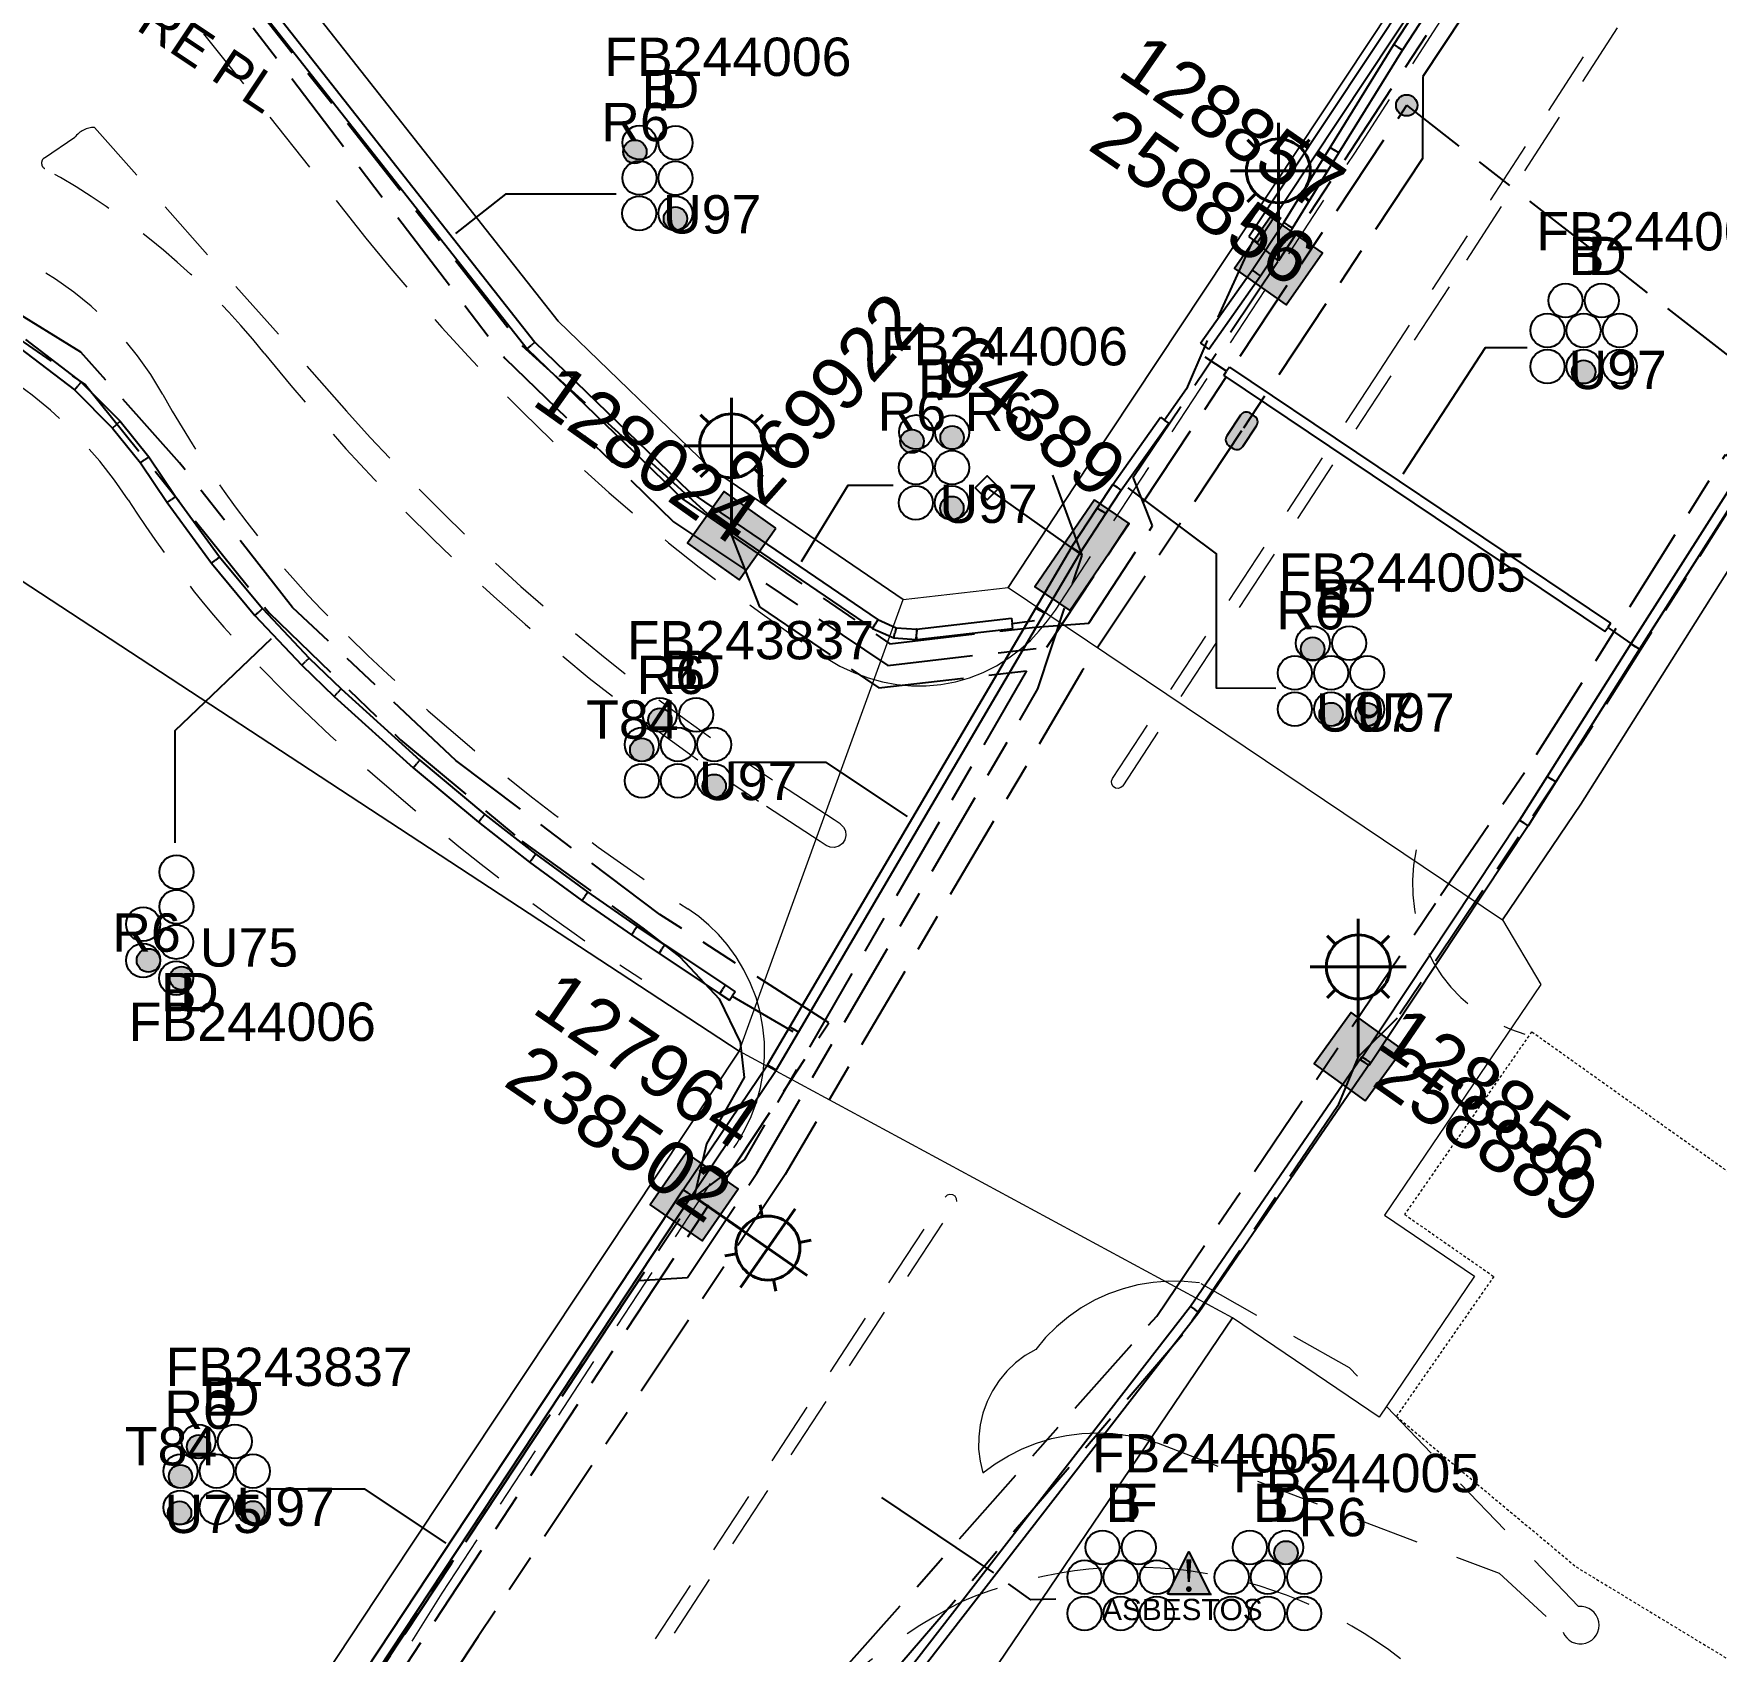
# Model space of a CAD drawing. Header units: metres. Extents: x 314728 to 315901, y 6265229 to 6266735.
# Drawn here: x 315186.7 to 315265.7, y 6266036.2 to 6266112.2 of the extents above; entities that cross this region are included whole.
import ezdxf
from ezdxf.enums import TextEntityAlignment as Align

# ---------------------------------------------------------------- set-up
doc = ezdxf.new("R2010")
doc.units = ezdxf.units.M
for name, pattern in [('Cable Exist UG', [8.2, 4, -1.2, 1.8, -1.2]), ('Dash', [5, 3, -2]), ('HIDDEN', [0.375, 0.25, -0.125]), ('HIDDEN2', [0.1875, 0.125, -0.0625])]:
    doc.linetypes.add(name, pattern=pattern)
doc.layers.get('0').update_dxf_attribs({"color": 6})
for name, color, linetype, lineweight in [('Cadastre Developer_SP_EXT', 250, 'Continuous', 5), ('Cadastre Land Parcels_SP_EXT', 250, 'Continuous', 5), ('Cadastre Other Property_SP_EXT', 250, 'HIDDEN', 5), ('Cadastre Roads_SP_EXT', 250, 'Continuous', 5)]:
    doc.layers.add(name, color=color, linetype=linetype, lineweight=lineweight)
for name, color, linetype in [('Duct_SP_EXT', 7, 'Continuous'), ('Equip_HV_EXT', 7, 'Continuous'), ('Equip_SP_SL_EXT', 7, 'Continuous'), ('Mains_HV_EXT', 7, 'Continuous'), ('Mains_LV_EXT', 7, 'Continuous'), ('Mains_SL_EXT', 7, 'Continuous'), ('Services_SP_EXT', 7, 'Continuous'), ('SupportsUG_SP_LV_EXT', 7, 'Continuous'), ('SupportsUG_SP_LV_SL_EXT', 7, 'Continuous'), ('Trench_SP_EXT', 7, 'Continuous')]:
    doc.layers.add(name, color=color, linetype=linetype)
doc.styles.add('COLUMN_LABEL', font='arial.ttf')
doc.styles.add('iecARIAL', font='arial.ttf', dxfattribs={"height": 2})
doc.styles.add('iecNAME', font='times.ttf')
doc.styles.add('POLE_LABEL', font='arial.ttf')
doc.styles.get("Standard").update_dxf_attribs({"font": 'arial.ttf'})

# ---------------------------------------------------------------- blocks, each defined once
blk = doc.blocks.new('COLUMN_EXT')
blk.add_hatch(color=256).paths.add_polyline_path([(-1.485, 1.485), (-1.485, -1.485), (1.485, -1.485), (1.485, 1.485)])
blk.add_lwpolyline([(-1.485, -1.485), (1.485, -1.485), (1.485, 1.485), (-1.485, 1.485)], close=True)
for tag, height, style, flags, p in [('ASSET_NUM', 2.5, 'COLUMN_LABEL', 8, (2, 2)), ('STRUCTURE_PLANT_NUMBER', 0.2, 'POLE_LABEL', 9, (1.813, 0.031)), ('STREET_CODE', 0.2, 'COLUMN_LABEL', 9, (1.813, -0.2))]:
    blk.add_attdef(tag, text='', height=height, dxfattribs=dict(style=style, flags=flags)).set_placement(p, align=Align.MIDDLE_LEFT)
at = {"flags": 9}
for tag, p in [('OWNED_BY', (1.813, -0.6)), ('STATE', (1.813, -0.8)), ('COLUMN_TYPE', (1.813, -0.4)), ('STREETNAME', (1.813, -1.6)), ('USAGE', (1.813, -1)), ('LEGEND', (1.813, -1.2)), ('LOCATION', (1.813, -1.4)), ('SUBURB', (1.813, -1.8)), ('NOTES', (1.813, -2))]:
    blk.add_attdef(tag, text='', height=0.2, dxfattribs=at).set_placement(p, align=Align.MIDDLE_LEFT)
at = {"flags": 1}
blk.add_attdef('Z', (1.813, -2.351), '', height=0.2, dxfattribs=at)
blk = doc.blocks.new('PILLAR_EXT')
blk.add_hatch(color=256).paths.add_polyline_path([(-2.475, 0.99), (-2.475, -0.99), (2.475, -0.99), (2.475, 0.99)])
blk.add_lwpolyline([(-2.475, -0.99), (2.475, -0.99), (2.475, 0.99), (-2.475, 0.99)], close=True)
at = {"style": 'iecARIAL', "flags": 8}
blk.add_attdef('ASSET_NUM', (1.5, 3.5), '', height=2.5, dxfattribs=at)
for tag, p, flags in [('OWNED_BY', (0, -0.2), 9), ('STATE', (0, -0.4), 9), ('SUPPORT_TYPE', (0, -0.6), 9), ('USAGE', (0, -0.8), 9), ('LEGEND', (0, -1), 9), ('LOCATION', (0, -1.2), 9), ('NOTES', (0, -1.4), 9), ('PARENT', (0, -1.6), 9), ('STREETNAME', (0, -1.8), 9), ('SUBURB', (0, -2), 1)]:
    blk.add_attdef(tag, p, '', height=0.2, dxfattribs=dict(flags=flags))
blk = doc.blocks.new('DUCT_EXT')
blk.add_circle((0, 0.8), 0.8)
at = {"flags": 1}
blk.add_attdef('Z', (0, 0), '', height=0.2, dxfattribs=at)
at = {"flags": 9}
for tag, p in [('DUCT_CODE', (0, 0)), ('XSECT_TYPE', (0, -0.2)), ('STATE', (0, -0.6)), ('FB_REFERENCE', (0, -0.4)), ('NOTES', (0, -0.8))]:
    blk.add_attdef(tag, text='', height=0.2, dxfattribs=at).set_placement(p, align=Align.MIDDLE_LEFT)
blk = doc.blocks.new('SL_LANTERN_EXT')
at = {"lineweight": 40}
for p, q in [((0, 1.968), (0, 6.468)), ((-1.459, 5.676), (-1.061, 5.278)), ((1.458, 5.676), (1.06, 5.278)), ((-2.25, 4.218), (2.25, 4.218)), ((-1.459, 2.759), (-1.061, 3.157)), ((0, 0), (0, 2.721)), ((1.458, 2.759), (1.06, 3.157))]:
    blk.add_line(p, q, dxfattribs=at)
blk.add_circle((0, 4.218), 1.5, dxfattribs=at)
at = {"style": 'iecARIAL', "flags": 8}
blk.add_attdef('ASSET_NUM', (1.5, 1.5), '', height=2.5, dxfattribs=at)
for tag, p, height, flags in [('CONSTRUCTED_VOLTAGE', (0.981, -0.653), 0.2, 9), ('CONTROL_TYPE', (0.981, -0.853), 0.2, 9), ('LNUMBER', (2.181, -3.253), 2.5, 8), ('OPERATING_VOLTAGE', (0.981, -1.653), 0.2, 9), ('LANTERN_PURPOSE', (0.981, -1.053), 0.2, 9), ('LANTERN_TYPE', (0.981, -1.253), 0.2, 9), ('NO_PHASES', (0.981, -1.453), 0.2, 9), ('ORIENTATION', (0.981, -1.853), 0.2, 9), ('OWNED_BY', (0.981, -2.053), 0.2, 9), ('STATE', (0.981, -2.253), 0.2, 9), ('USAGE', (0.981, -2.453), 0.2, 9), ('CEXIST', (0.981, -2.653), 0.2, 9), ('CNEW', (0.981, -2.853), 0.2, 9), ('CNUMBER', (0.981, -3.053), 0.2, 9), ('CREMOVE', (0.981, -3.253), 0.2, 9), ('CREPLACE', (0.981, -3.453), 0.2, 9), ('LKINGHEIGHT', (0.981, -3.653), 0.2, 9), ('LBRACKET', (0.981, -3.853), 0.2, 9), ('LBRACKETVOCAB', (0.981, -4.053), 0.2, 9), ('LCATEGORY', (0.981, -4.253), 0.2, 9), ('LCHARGE1', (0.981, -4.453), 0.2, 9), ('LCHARGE1PERCENT', (0.981, -4.653), 0.2, 9), ('LCHARGE2', (0.981, -4.853), 0.2, 9), ('LCHARGE2PERCENT', (0.981, -5.053), 0.2, 9), ('LCHARGE3', (0.981, -5.253), 0.2, 9), ('LCHARGE3PERCENT', (0.981, -5.453), 0.2, 9), ('LEXIST', (0.981, -5.653), 0.2, 9), ('LLAMP', (0.981, -5.853), 0.2, 9), ('LLAMPVOCAB', (0.981, -6.053), 0.2, 9), ('LMAST', (0.981, -6.253), 0.2, 9), ('LMASTVOCAB', (0.981, -6.453), 0.2, 9), ('LNEW', (0.981, -6.653), 0.2, 9), ('LANTNUMBER', (0.981, -6.853), 0.2, 9), ('LOUTREACH', (0.981, -7.253), 0.2, 9), ('LOUTREACHVOCAB', (0.981, -7.453), 0.2, 9), ('LRATECODE', (0.981, -7.653), 0.2, 9), ('LREMOVE', (0.981, -7.853), 0.2, 9), ('LREPLACE', (0.981, -8.053), 0.2, 9), ('LTYPE', (0.981, -8.253), 0.2, 9), ('LTYPEVOCAB', (0.981, -8.453), 0.2, 9), ('LEGEND', (0.981, -8.653), 0.2, 9), ('LOCATION', (0.981, -8.853), 0.2, 9), ('STREETNAME', (0.981, -9.253), 0.2, 9), ('SUBURB', (0.981, -9.453), 0.2, 1), ('NOTES', (0.981, -9.053), 0.2, 9)]:
    blk.add_attdef(tag, p, '', height=height, dxfattribs=dict(flags=flags))
blk = doc.blocks.new('CCP_EXT')
at = {"flags": 9}
for tag, p in [('USAGE', (0, -1.2)), ('LEGEND', (0, -1.4)), ('LIFE_SUPPORT', (0, -1.6)), ('STATE', (0, -1.8)), ('NOTES', (0, -2))]:
    blk.add_attdef(tag, text='', height=0.2, dxfattribs=at).set_placement(p, align=Align.MIDDLE_LEFT)
blk.add_wipeout([(0, 0.566), (0.566, 0), (0, -0.566), (-0.566, 0)])
blk.add_lwpolyline([(-0.566, 0), (0, 0.566), (0.566, 0), (0, -0.566), (-0.566, 0)])
at = {"flags": 1}
blk.add_attdef('Z', (0, 0), '', height=0.2, dxfattribs=at)
at = {"flags": 9}
for tag, p in [('CCP_TYPE', (0, 0)), ('OPERATING_VOLTAGE', (0, -0.6)), ('ORIENTATION', (0, -0.8)), ('CONSTRUCTED_VOLTAGE', (0, -0.2)), ('NO_PHASES', (0, -0.4)), ('OWNED_BY', (0, -1))]:
    blk.add_attdef(tag, text='', height=0.2, dxfattribs=at).set_placement(p, align=Align.MIDDLE_LEFT)
blk = doc.blocks.new('HV_STJ_EXT')
h = blk.add_hatch(color=256)
edge = h.paths.add_edge_path()
edge.add_ellipse((-0.586, 0.131), major_axis=(0.226, 0.226), ratio=1, start_angle=44.99996, end_angle=135)
edge.add_line((-0.906, 0.131), (-0.906, -0.131))
edge.add_ellipse((-0.586, -0.131), major_axis=(0.226, 0.226), ratio=1, start_angle=134.99996, end_angle=225)
edge.add_line((-0.586, -0.451), (0.586, -0.451))
edge.add_ellipse((0.586, -0.131), major_axis=(-0.226, 0.226), ratio=1, start_angle=134.99996, end_angle=225)
edge.add_line((0.906, -0.131), (0.906, 0.131))
edge.add_ellipse((0.586, 0.131), major_axis=(-0.226, 0.226), ratio=1, start_angle=224.99996, end_angle=315)
edge.add_line((0.586, 0.451), (-0.586, 0.451))
blk.add_lwpolyline([(-0.906, 0.131), (-0.906, -0.131, 0.414214), (-0.586, -0.451), (0.586, -0.451, 0.414214), (0.906, -0.131), (0.906, 0.131, 0.414214), (0.586, 0.451), (-0.586, 0.451, 0.414214)], format="xyb", close=True)
for tag, flags, p in [('ORIENTATION', 9, (1.5, 0)), ('Z', 1, (1.5, -0.8)), ('USAGE', 9, (1.5, -0.2)), ('LEGEND', 9, (1.5, -0.4)), ('NOTES', 9, (1.5, -0.6))]:
    blk.add_attdef(tag, text='', height=0.2, dxfattribs=dict(flags=flags)).set_placement(p, align=Align.MIDDLE_LEFT)
blk = doc.blocks.new('WARNING_FEATURE_EXT')
h = blk.add_hatch(color=2)
h.dxf.hatch_style = 1
h.paths.add_polyline_path([(0.001, 1.995), (-0.994, -0.001), (0.997, -0.001)])
at = {"color": 18, "true_color": 0x000000}
blk.add_lwpolyline([(-0.994, -0.001), (0.001, 1.995), (0.997, -0.001)], close=True, dxfattribs=at)
at = {"color": 18, "true_color": 0x000000, "insert": (0.001, 0.872), "char_height": 1.5, "attachment_point": 5, "line_spacing_factor": 1.5, "style": 'iecNAME'}
blk.add_mtext_dynamic_manual_height_columns('!', width=1.5, gutter_width=4, heights=[0], dxfattribs=at)
at = {"color": 2, "flags": 1}
for tag, p in [('STATE', (1.191, 2.008)), ('HAZMAT_ID', (1.191, 0.723))]:
    blk.add_attdef(tag, p, '', height=0.8, dxfattribs=at)
at = {"color": 2}
blk.add_attdef('WARNING_TYPE', text='', height=1, dxfattribs=at).set_placement((-4.067, -1.217), (4.875, -1.217), align=Align.ALIGNED)
at = {"color": 2, "flags": 1}
blk.add_attdef('WARNING_DESC', text='', height=0.8, dxfattribs=at).set_placement((1.191, -0.562), align=Align.MIDDLE_CENTER)
blk = doc.blocks.new('CABLE_LARGE_EXT')
h = blk.add_hatch(color=256)
edge = h.paths.add_edge_path()
edge.add_arc((0, 0.55), 0.55, 0, 360)
blk.add_circle((0, 0.55), 0.55)
at = {"flags": 1}
blk.add_attdef('Z', (0, 0), '', height=0.2, dxfattribs=at)
at = {"flags": 9}
for tag, p in [('COND_CODE', (0, 0)), ('XSECT_SIZE', (0, -0.6)), ('STATE', (0, -0.4)), ('FB_REFERENCE', (0, -0.2)), ('NOTES', (0, -0.8))]:
    blk.add_attdef(tag, text='', height=0.2, dxfattribs=at).set_placement(p, align=Align.MIDDLE_LEFT)
blk = doc.blocks.new('CONNECTOR_NODE_EXT')
h = blk.add_hatch(color=256)
edge = h.paths.add_edge_path()
edge.add_arc((0, 0), 0.5, 0, 360)
blk.add_circle((0, 0), 0.5)
at = {"flags": 1}
blk.add_attdef('Z', (0, 0), '', height=0.2, dxfattribs=at)
at = {"flags": 9}
for tag, p in [('CONNECTOR_TYPE', (0, 0)), ('OPERATING_VOLTAGE', (0, -0.6)), ('ORIENTATION', (0, -0.8)), ('CONSTRUCTED_VOLTAGE', (0, -0.2)), ('NO_PHASES', (0, -0.4)), ('SUBTYPE', (0, -1)), ('USAGE', (0, -1.2)), ('NOTES', (0, -1.4))]:
    blk.add_attdef(tag, text='', height=0.2, dxfattribs=at).set_placement(p, align=Align.MIDDLE_LEFT)

msp = doc.modelspace()

# ---------------------------------------------------------------- linework, layer by layer
at = {"layer": 'Cadastre Developer_SP_EXT', "linetype": 'Dash'}
for points in [[(315234.639, 6266085.099), (315248.69, 6266106.552), (315254.124, 6266114.947), (315256.989, 6266119.368), (315258.324, 6266121.433), (315259.664, 6266123.5), (315261.516, 6266126.417), (315261.72, 6266126.724)], [(315237.807, 6266076.848), (315253.945, 6266101.523), (315259.388, 6266109.914), (315264.825, 6266118.297), (315265.454, 6266119.268), (315267.091, 6266121.707)], [(315237.807, 6266076.848), (315237.709, 6266076.758), (315237.583, 6266076.719), (315237.452, 6266076.739), (315237.341, 6266076.813), (315237.274, 6266076.927), (315237.262, 6266077.059), (315237.309, 6266077.183), (315249.613, 6266095.961), (315255.071, 6266104.354), (315260.51, 6266112.744), (315262.33, 6266115.55), (315264.955, 6266119.597), (315265.962, 6266121.118)], [(315191.529, 6266116.069), (315202.265, 6266102.567)], [(315187.167, 6266106.335), (315188.594, 6266107.301)], [(315189.515, 6266107.761), (315201.357, 6266094.44)], [(315223.892, 6266082.832), (315224.511, 6266082.468), (315225.173, 6266082.162), (315225.838, 6266081.913), (315226.508, 6266081.725), (315227.192, 6266081.599), (315227.88, 6266081.536), (315228.571, 6266081.537), (315229.259, 6266081.601), (315229.935, 6266081.729), (315230.598, 6266081.92), (315231.243, 6266082.172), (315231.862, 6266082.482), (315232.452, 6266082.849), (315233.008, 6266083.269), (315233.46, 6266083.675), (315233.874, 6266084.115), (315234.259, 6266084.589), (315234.639, 6266085.099)], [(315224.526, 6266075.052), (315224.238, 6266075.241), (315221.354, 6266077.128)], [(315223.869, 6266074.048), (315223.581, 6266074.236), (315220.697, 6266076.124)], [(315224.526, 6266075.052), (315224.677, 6266074.909), (315224.771, 6266074.723), (315224.796, 6266074.516), (315224.748, 6266074.313), (315224.634, 6266074.139), (315224.467, 6266074.014), (315224.268, 6266073.954), (315224.06, 6266073.966), (315223.868, 6266074.048)], [(315219.679, 6266060.055), (315220.043, 6266060.669), (315220.35, 6266061.314), (315220.598, 6266061.983), (315220.786, 6266062.672), (315220.91, 6266063.376), (315220.971, 6266064.087), (315220.968, 6266064.801), (315220.901, 6266065.512), (315220.77, 6266066.214), (315220.577, 6266066.902), (315220.323, 6266067.569), (315220.011, 6266068.211), (315219.641, 6266068.822), (315219.219, 6266069.398), (315218.81, 6266069.867), (315218.365, 6266070.303), (315217.888, 6266070.702), (315217.381, 6266071.063)], [(315199.152, 6266028.192), (315205.843, 6266038.932), (315211.322, 6266047.299), (315216.8, 6266055.665), (315219.679, 6266060.055)], [(315173.18, 6265971.612), (315196.679, 6266007.501), (315202.157, 6266015.868), (315207.636, 6266024.235), (315213.114, 6266032.601), (315218.593, 6266040.968), (315224.071, 6266049.335), (315229.457, 6266057.527)], [(315214.014, 6266032.881), (315219.493, 6266041.247), (315224.971, 6266049.614), (315230.006, 6266057.324), (315229.993, 6266057.457), (315229.924, 6266057.571), (315229.812, 6266057.644), (315229.68, 6266057.662), (315229.553, 6266057.62), (315229.457, 6266057.527)], [(315231.222, 6266044.583), (315231.808, 6266045.011), (315232.428, 6266045.388), (315233.077, 6266045.712), (315233.752, 6266045.98), (315234.446, 6266046.19), (315235.156, 6266046.341), (315235.876, 6266046.431), (315236.601, 6266046.461), (315237.326, 6266046.429), (315238.046, 6266046.337), (315238.755, 6266046.184), (315239.449, 6266045.972), (315255.466, 6266039.869), (315258.466, 6266037.104), (315258.539, 6266036.96), (315258.638, 6266036.832), (315258.758, 6266036.724), (315258.897, 6266036.64), (315259.048, 6266036.583), (315259.207, 6266036.554), (315259.369, 6266036.555), (315259.527, 6266036.586), (315259.678, 6266036.646), (315259.815, 6266036.732), (315259.933, 6266036.841), (315260.03, 6266036.971), (315260.101, 6266037.116), (315260.145, 6266037.272), (315260.159, 6266037.433), (315260.143, 6266037.594), (315260.098, 6266037.749), (315260.025, 6266037.894), (315259.927, 6266038.022), (315259.807, 6266038.131), (315259.67, 6266038.215), (315259.519, 6266038.273), (315259.36, 6266038.302), (315259.198, 6266038.302), (315248.432, 6266049.512), (315241.392, 6266053.5), (315240.671, 6266053.575), (315239.946, 6266053.585), (315239.224, 6266053.53), (315238.509, 6266053.412), (315237.807, 6266053.231), (315237.124, 6266052.988), (315236.466, 6266052.686), (315235.836, 6266052.326), (315235.242, 6266051.912), (315234.686, 6266051.447), (315234.174, 6266050.934), (315233.709, 6266050.378), (315233.218, 6266050.089), (315232.764, 6266049.746), (315232.352, 6266049.352), (315231.988, 6266048.914), (315231.677, 6266048.437), (315231.423, 6266047.928), (315231.229, 6266047.393), (315231.097, 6266046.838), (315231.031, 6266046.273), (315231.029, 6266045.703), (315231.093, 6266045.138), (315231.222, 6266044.583)]]:
    msp.add_lwpolyline(points, dxfattribs=at)
for points in [[(315189.515, 6266107.761, 0.225484), (315188.594, 6266107.301)], [(315187.167, 6266106.335, 0.559593), (315187.19, 6266105.824)], [(315197.491, 6266097.161, 0.097045), (315187.19, 6266105.824)], [(315192.728, 6266095.22, 0.282179), (315178.602, 6266103.16)], [(315202.265, 6266102.567, 0.078897), (315223.892, 6266082.832)], [(315191.095, 6266090.276, 0.226097), (315176.438, 6266099.292)], [(315197.491, 6266097.161, 0.078315), (315220.697, 6266076.124)], [(315192.728, 6266095.22, 0.072632), (315201.437, 6266083.853)], [(315201.357, 6266094.44, 0.066821), (315221.354, 6266077.128)], [(315191.095, 6266090.276, 0.056089), (315198.681, 6266081.023)], [(315201.437, 6266083.853, 0.048022), (315217.38, 6266071.063)], [(315198.681, 6266081.023, 0.048022), (315215.215, 6266067.759)], [(315256.673, 6266065.176, -0.396285), (315251.57, 6266073.831)], [(315250.837, 6266035.851, 0.27008), (315230.255, 6266038.549)], [(315230.255, 6266038.549, 0.108873), (315220.971, 6266030.782)]]:
    msp.add_lwpolyline(points, format="xyb", dxfattribs=at)
at = {"layer": 'Cadastre Land Parcels_SP_EXT', "linetype": 'Continuous'}
for points in [[(315249.842, 6266317.073), (315152.205, 6266167.426), (315182.696, 6266160.78), (315194.452, 6266152.62), (315186.594, 6266141.074), (315198.936, 6266132.994), (315195.3, 6266127.676), (315196.786, 6266117.078), (315211.283, 6266098.663), (315218.37, 6266091.807), (315227.489, 6266085.598), (315232.412, 6266086.162), (315236.105, 6266091.798), (315260.306, 6266128.282), (315263.682, 6266133.584), (315267.332, 6266138.701)], [(315291.477, 6266127.037), (315259.298, 6266075.988), (315255.616, 6266070.552), (315257.421, 6266067.517), (315250.088, 6266056.687), (315254.311, 6266053.827), (315249.826, 6266047.203), (315242.954, 6266051.857), (315228.878, 6266031.075)]]:
    msp.add_lwpolyline(points, dxfattribs=at)
msp.add_lwpolyline([(315126.098, 6266125.825), (315079.508, 6266156.386), (315066.096, 6266136.098), (315062.597, 6266130.829), (315050.554, 6266112.807), (315045.682, 6266105.595), (315039.158, 6266095.746), (315028.828, 6266080.15), (315169.409, 6265988.326), (315186.373, 6266013.94), (315203.368, 6266039.658), (315219.788, 6266064.388), (315126.098, 6266125.825)], close=True, dxfattribs=at)
at = {"layer": 'Cadastre Other Property_SP_EXT', "linetype": 'HIDDEN2'}
msp.add_lwpolyline([(315283.954, 6266033.786), (315290.687, 6266038.683), (315294.536, 6266046.891), (315296.53, 6266047.104), (315300.347, 6266070.186), (315302.472, 6266073.365), (315294.975, 6266078.414), (315285.267, 6266063.945), (315281.69, 6266059.642), (315280.357, 6266058.065), (315278.895, 6266056.909), (315277.461, 6266056.14), (315275.754, 6266055.578), (315274.043, 6266055.338), (315272.252, 6266055.409), (315270.118, 6266055.936), (315256.987, 6266065.288), (315251.024, 6266056.717), (315255.211, 6266053.804), (315250.642, 6266047.236), (315259.078, 6266040.168), (315272.248, 6266032.174), (315283.954, 6266033.786)], close=True, dxfattribs=at)
at = {"layer": 'Cadastre Roads_SP_EXT', "linetype": 'Continuous'}
msp.add_lwpolyline([(315182.936, 6266135.7), (315172.277, 6266130.971), (315167.797, 6266131.398), (315156.694, 6266136.467), (315148.446, 6266142.219), (315140.972, 6266150.101), (315126.663, 6266126.72), (315126.098, 6266125.825), (315219.788, 6266064.388), (315223.512, 6266074.645), (315227.489, 6266085.598), (315218.37, 6266091.807), (315211.283, 6266098.663), (315196.786, 6266117.078), (315195.3, 6266127.676), (315198.936, 6266132.994), (315186.594, 6266141.074), (315182.936, 6266135.7)], close=True, dxfattribs=at)
for points in [[(315267.332, 6266138.701), (315263.682, 6266133.584), (315260.306, 6266128.282), (315236.105, 6266091.798), (315232.412, 6266086.162), (315255.616, 6266070.552), (315259.298, 6266075.988), (315291.476, 6266127.037)], [(315116.22, 6265864.74), (315223.95, 6266029.34), (315224.345, 6266029.523), (315224.744, 6266029.7), (315225.146, 6266029.87), (315225.551, 6266030.032), (315225.958, 6266030.188), (315226.368, 6266030.336), (315226.781, 6266030.478), (315227.196, 6266030.612), (315227.614, 6266030.738), (315228.033, 6266030.858), (315228.454, 6266030.97), (315228.878, 6266031.075), (315242.954, 6266051.857), (315219.788, 6266064.388), (315203.368, 6266039.658), (315186.373, 6266013.94), (315169.409, 6265988.326), (315155.612, 6265967.504), (315154.828, 6265966.292), (315135.874, 6265937.741), (315092.991, 6265873.157)]]:
    msp.add_lwpolyline(points, dxfattribs=at)
at = {"layer": 'Duct_SP_EXT'}
for p, q in [((315260.608, 6266128.086), (315243.716, 6266102.62)), ((315261.01, 6266127.824), (315244.116, 6266102.355)), ((315250.527, 6266111.649), (315254.429, 6266117.672)), ((315250.933, 6266111.391), (315254.831, 6266117.408)), ((315196.175, 6266114.718), (315209.84, 6266097.36)), ((315196.552, 6266115.015), (315210.197, 6266097.682)), ((315247.526, 6266106.816), (315250.527, 6266111.649)), ((315247.934, 6266106.564), (315250.933, 6266111.391)), ((315250.527, 6266111.649), (315250.73, 6266111.52)), ((315250.933, 6266111.391), (315250.73, 6266111.52)), ((315245.358, 6266103.289), (315247.526, 6266106.816)), ((315245.762, 6266103.031), (315247.934, 6266106.564)), ((315247.526, 6266106.816), (315247.73, 6266106.69)), ((315247.934, 6266106.564), (315247.73, 6266106.69)), ((315243.716, 6266102.62), (315243.916, 6266102.487)), ((315243.872, 6266101.056), (315245.358, 6266103.289)), ((315244.268, 6266100.784), (315245.762, 6266103.031)), ((315245.358, 6266103.289), (315245.56, 6266103.16)), ((315245.762, 6266103.031), (315245.56, 6266103.16)), ((315244.116, 6266102.355), (315243.916, 6266102.487)), ((315241.444, 6266097.629), (315243.872, 6266101.056)), ((315243.872, 6266101.056), (315244.07, 6266100.92)), ((315241.836, 6266097.351), (315244.268, 6266100.784)), ((315244.268, 6266100.784), (315244.07, 6266100.92)), ((315186.021, 6266097.391), (315188.578, 6266095.438)), ((315186.285, 6266097.794), (315188.895, 6266095.8)), ((315209.84, 6266097.36), (315210.018, 6266097.521)), ((315209.84, 6266097.36), (315217.141, 6266090.297)), ((315210.197, 6266097.682), (315210.018, 6266097.521)), ((315210.197, 6266097.682), (315217.445, 6266090.671)), ((315241.444, 6266097.629), (315241.64, 6266097.49)), ((315241.836, 6266097.351), (315241.64, 6266097.49)), ((315242.538, 6266096.108), (315242.672, 6266096.308)), ((315242.805, 6266096.507), (315242.672, 6266096.308)), ((315242.805, 6266096.507), (315260.7, 6266084.481)), ((315188.578, 6266095.438), (315188.736, 6266095.619)), ((315188.578, 6266095.438), (315190.366, 6266093.644)), ((315188.895, 6266095.8), (315188.736, 6266095.619)), ((315188.895, 6266095.8), (315190.725, 6266093.965)), ((315242.538, 6266096.108), (315260.432, 6266084.083)), ((315190.725, 6266093.965), (315190.546, 6266093.805)), ((315190.725, 6266093.965), (315192.068, 6266092.29)), ((315237.326, 6266090.998), (315239.564, 6266094.149)), ((315237.723, 6266090.727), (315239.956, 6266093.871)), ((315239.564, 6266094.149), (315239.76, 6266094.01)), ((315239.956, 6266093.871), (315239.76, 6266094.01)), ((315190.366, 6266093.644), (315190.546, 6266093.805)), ((315190.366, 6266093.644), (315191.681, 6266092.005)), ((315268.104, 6266093.673), (315261.645, 6266083.519)), ((315268.51, 6266093.416), (315262.05, 6266083.261)), ((315192.068, 6266092.29), (315191.875, 6266092.147)), ((315192.068, 6266092.29), (315193.325, 6266090.424)), ((315191.681, 6266092.005), (315191.875, 6266092.147)), ((315191.681, 6266092.005), (315192.932, 6266090.148)), ((315236.6, 6266089.889), (315237.326, 6266090.998)), ((315237.001, 6266089.626), (315237.723, 6266090.727)), ((315237.326, 6266090.998), (315237.524, 6266090.862)), ((315237.723, 6266090.727), (315237.524, 6266090.862)), ((315192.932, 6266090.148), (315193.128, 6266090.286)), ((315192.932, 6266090.148), (315195.013, 6266087.294)), ((315193.325, 6266090.424), (315193.128, 6266090.286)), ((315193.325, 6266090.424), (315195.391, 6266087.59)), ((315217.141, 6266090.297), (315217.293, 6266090.484)), ((315217.141, 6266090.297), (315219.367, 6266088.781)), ((315217.445, 6266090.671), (315217.293, 6266090.484)), ((315217.445, 6266090.671), (315219.637, 6266089.178)), ((315219.637, 6266089.178), (315219.502, 6266088.979)), ((315219.637, 6266089.178), (315219.502, 6266088.979)), ((315219.637, 6266089.178), (315226.305, 6266084.638)), ((315235.393, 6266088.048), (315236.6, 6266089.889)), ((315235.795, 6266087.785), (315237.001, 6266089.626)), ((315236.6, 6266089.889), (315236.801, 6266089.758)), ((315237.001, 6266089.626), (315236.801, 6266089.758)), ((315219.367, 6266088.781), (315219.502, 6266088.979)), ((315219.367, 6266088.781), (315219.502, 6266088.979)), ((315219.367, 6266088.781), (315226.035, 6266084.241)), ((315195.391, 6266087.59), (315195.202, 6266087.442)), ((315195.391, 6266087.59), (315197.41, 6266085.165)), ((315233.714, 6266085.191), (315235.383, 6266088.031)), ((315234.128, 6266084.948), (315235.796, 6266087.788)), ((315235.383, 6266088.031), (315235.59, 6266087.91)), ((315235.393, 6266088.048), (315235.594, 6266087.916)), ((315235.796, 6266087.788), (315235.59, 6266087.91)), ((315235.795, 6266087.785), (315235.594, 6266087.916)), ((315195.013, 6266087.294), (315195.202, 6266087.442)), ((315195.013, 6266087.294), (315197.05, 6266084.847)), ((315197.41, 6266085.165), (315197.23, 6266085.006)), ((315197.41, 6266085.165), (315199.596, 6266082.846)), ((315222.16, 6266065.523), (315233.714, 6266085.191)), ((315233.714, 6266085.191), (315233.921, 6266085.069)), ((315233.714, 6266085.191), (315233.921, 6266085.069)), ((315197.05, 6266084.847), (315197.23, 6266085.006)), ((315197.05, 6266084.847), (315199.254, 6266082.508)), ((315222.574, 6266065.279), (315234.128, 6266084.948)), ((315226.035, 6266084.241), (315226.17, 6266084.439)), ((315226.053, 6266084.229), (315226.17, 6266084.439)), ((315226.288, 6266084.65), (315226.17, 6266084.439)), ((315226.305, 6266084.638), (315226.17, 6266084.439)), ((315226.305, 6266084.638), (315226.288, 6266084.65)), ((315226.288, 6266084.65), (315227.159, 6266084.261)), ((315228.111, 6266084.2), (315232.578, 6266084.711)), ((315232.578, 6266084.711), (315232.606, 6266084.473)), ((315232.633, 6266084.235), (315232.606, 6266084.473)), ((315234.128, 6266084.948), (315233.921, 6266085.069)), ((315234.128, 6266084.948), (315233.921, 6266085.069)), ((315260.7, 6266084.481), (315260.566, 6266084.282)), ((315226.035, 6266084.241), (315226.053, 6266084.229)), ((315226.053, 6266084.229), (315227.042, 6266083.787)), ((315227.042, 6266083.787), (315227.101, 6266084.024)), ((315227.042, 6266083.787), (315228.102, 6266083.719)), ((315227.159, 6266084.261), (315227.101, 6266084.024)), ((315227.159, 6266084.261), (315228.133, 6266084.198)), ((315228.102, 6266083.719), (315228.117, 6266083.959)), ((315228.102, 6266083.719), (315228.123, 6266083.718)), ((315228.133, 6266084.198), (315228.111, 6266084.2)), ((315228.111, 6266084.2), (315228.117, 6266083.959)), ((315228.133, 6266084.198), (315228.117, 6266083.959)), ((315228.123, 6266083.718), (315228.117, 6266083.959)), ((315228.123, 6266083.718), (315232.633, 6266084.235)), ((315260.432, 6266084.083), (315260.566, 6266084.282)), ((315199.596, 6266082.846), (315199.425, 6266082.677)), ((315199.596, 6266082.846), (315201.096, 6266081.393)), ((315261.644, 6266083.518), (315257.726, 6266077.286)), ((315262.051, 6266083.262), (315258.133, 6266077.031)), ((315261.644, 6266083.518), (315261.847, 6266083.39)), ((315261.645, 6266083.519), (315261.847, 6266083.39)), ((315262.05, 6266083.261), (315261.847, 6266083.39)), ((315262.051, 6266083.262), (315261.847, 6266083.39)), ((315199.254, 6266082.508), (315199.425, 6266082.677)), ((315199.254, 6266082.508), (315200.768, 6266081.043)), ((315200.768, 6266081.043), (315200.932, 6266081.218)), ((315201.096, 6266081.393), (315200.932, 6266081.218)), ((315201.096, 6266081.393), (315204.788, 6266078.052)), ((315200.768, 6266081.043), (315204.473, 6266077.69)), ((315204.788, 6266078.052), (315204.631, 6266077.871)), ((315204.788, 6266078.052), (315207.847, 6266075.505)), ((315204.473, 6266077.69), (315204.631, 6266077.871)), ((315204.473, 6266077.69), (315207.546, 6266075.131)), ((315257.726, 6266077.286), (315256.424, 6266075.23)), ((315257.726, 6266077.286), (315257.726, 6266077.286)), ((315257.726, 6266077.286), (315257.929, 6266077.158)), ((315257.726, 6266077.286), (315257.929, 6266077.158)), ((315258.132, 6266077.03), (315256.827, 6266074.969)), ((315258.133, 6266077.031), (315257.929, 6266077.158)), ((315258.132, 6266077.03), (315257.929, 6266077.158)), ((315258.133, 6266077.031), (315258.132, 6266077.03)), ((315207.546, 6266075.131), (315207.696, 6266075.318)), ((315207.546, 6266075.131), (315209.947, 6266073.259)), ((315207.847, 6266075.505), (315207.696, 6266075.318)), ((315207.847, 6266075.505), (315210.237, 6266073.642)), ((315256.424, 6266075.23), (315248.956, 6266063.983)), ((315256.827, 6266074.969), (315249.356, 6266063.718)), ((315256.424, 6266075.23), (315256.625, 6266075.1)), ((315256.827, 6266074.969), (315256.625, 6266075.1)), ((315209.947, 6266073.259), (315210.092, 6266073.451)), ((315210.237, 6266073.642), (315210.092, 6266073.451)), ((315210.237, 6266073.642), (315212.674, 6266071.849)), ((315209.947, 6266073.259), (315212.394, 6266071.459)), ((315212.674, 6266071.849), (315212.534, 6266071.654)), ((315212.674, 6266071.849), (315214.994, 6266070.236)), ((315212.394, 6266071.459), (315212.534, 6266071.654)), ((315212.394, 6266071.459), (315214.724, 6266069.84)), ((315214.994, 6266070.236), (315214.859, 6266070.038)), ((315214.994, 6266070.236), (315216.29, 6266069.374)), ((315214.724, 6266069.84), (315214.859, 6266070.038)), ((315214.724, 6266069.84), (315216.024, 6266068.975)), ((315216.29, 6266069.374), (315216.157, 6266069.174)), ((315216.29, 6266069.374), (315219.142, 6266067.476)), ((315216.024, 6266068.975), (315216.157, 6266069.174)), ((315216.024, 6266068.975), (315218.876, 6266067.076)), ((315218.876, 6266067.076), (315219.009, 6266067.276)), ((315218.876, 6266067.076), (315219.331, 6266066.773)), ((315219.142, 6266067.476), (315219.009, 6266067.276)), ((315219.142, 6266067.476), (315219.597, 6266067.173)), ((315219.597, 6266067.173), (315219.464, 6266066.973)), ((315219.331, 6266066.773), (315219.464, 6266066.973)), ((315221.117, 6266063.748), (315222.16, 6266065.523)), ((315222.16, 6266065.523), (315222.367, 6266065.401)), ((315222.16, 6266065.523), (315222.367, 6266065.401)), ((315221.524, 6266063.492), (315222.574, 6266065.279)), ((315222.574, 6266065.279), (315222.367, 6266065.401)), ((315222.574, 6266065.279), (315222.367, 6266065.401)), ((315249.026, 6266064.122), (315240.978, 6266052.398)), ((315249.422, 6266063.851), (315241.366, 6266052.115)), ((315248.956, 6266063.983), (315249.156, 6266063.85)), ((315249.026, 6266064.122), (315249.224, 6266063.987)), ((315249.356, 6266063.718), (315249.156, 6266063.85)), ((315249.422, 6266063.851), (315249.224, 6266063.987)), ((315217.16, 6266057.88), (315221.117, 6266063.748)), ((315217.558, 6266057.612), (315221.524, 6266063.492)), ((315221.117, 6266063.748), (315221.32, 6266063.62)), ((315221.524, 6266063.492), (315221.32, 6266063.62)), ((315187.591, 6266013.134), (315217.158, 6266057.878)), ((315187.991, 6266012.87), (315217.559, 6266057.614)), ((315217.158, 6266057.878), (315217.359, 6266057.746)), ((315217.16, 6266057.88), (315217.359, 6266057.746)), ((315217.559, 6266057.614), (315217.359, 6266057.746)), ((315217.558, 6266057.612), (315217.359, 6266057.746)), ((315240.978, 6266052.398), (315221.418, 6266027.172)), ((315241.366, 6266052.115), (315221.81, 6266026.894)), ((315240.978, 6266052.398), (315241.172, 6266052.256)), ((315241.366, 6266052.115), (315241.172, 6266052.256))]:
    msp.add_line(p, q, dxfattribs=at)
for points in [[(315214.006, 6266104.632), (315208.823, 6266104.632), (315206.47, 6266102.779)], [(315256.786, 6266097.413), (315254.808, 6266097.413), (315250.938, 6266091.471)], [(315227.009, 6266090.944), (315224.883, 6266090.944), (315222.703, 6266087.355)], [(315244.985, 6266081.416), (315242.196, 6266081.434), (315242.196, 6266087.739), (315238.047, 6266090.83)], [(315193.3, 6266074.171), (315193.3, 6266079.436), (315197.825, 6266083.764)], [(315219.372, 6266077.952), (315223.838, 6266077.952), (315227.666, 6266075.409)], [(315197.715, 6266043.831), (315202.181, 6266043.831), (315206.009, 6266041.289)], [(315231.745, 6266039.889), (315226.476, 6266043.425)], [(315234.651, 6266038.66), (315233.477, 6266038.625), (315232.429, 6266039.374)], [(315241.962, 6266038.868), (315239.985, 6266038.868)]]:
    msp.add_lwpolyline(points, dxfattribs=at)
at = {"layer": 'Mains_HV_EXT', "linetype": 'Cable Exist UG'}
for points in [[(315178.449, 6265996.52), (315223.989, 6266065.714), (315216.058, 6266070.807), (315206.489, 6266078.031), (315198.822, 6266085.218), (315193.512, 6266092.015), (315188.884, 6266097.202), (315184.333, 6266100.019), (315179.916, 6266101.682), (315175.27, 6266102.568), (315171.87, 6266103.908), (315169.08, 6266105.429), (315167.112, 6266108.59), (315164.798, 6266113.152), (315162.096, 6266117.725), (315158.506, 6266121.379), (315152.648, 6266125.434), (315137.629, 6266135.091), (315142.154, 6266141.617), (315134.747, 6266149.571), (315152.799, 6266177.556), (315145.903, 6266182.435)], [(315339.592, 6266166.779), (315332.415, 6266164.806), (315325.572, 6266162.141), (315319.539, 6266159.308), (315314.047, 6266156.077), (315309.023, 6266152.746), (315304.091, 6266148.93), (315299.979, 6266145.245), (315295.119, 6266140.074), (315289.16, 6266132.786), (315284.032, 6266124.587), (315266.538, 6266096.805), (315251.127, 6266108.798)], [(315279.865, 6266148.584), (315277.604, 6266146.282), (315273.543, 6266141.693), (315269.729, 6266136.895), (315266.17, 6266131.906), (315262.822, 6266126.647), (315251.889, 6266110.154), (315251.868, 6266106.3), (315251.868, 6266106.3), (315243.376, 6266093.514)]]:
    msp.add_lwpolyline(points, dxfattribs=at)
at = {"layer": 'Mains_LV_EXT', "linetype": 'Cable Exist UG'}
msp.add_lwpolyline([(315160.861, 6265992.844), (315163.662, 6265991.485), (315170.823, 6265986.797), (315215.074, 6266053.623), (315217.367, 6266053.753), (315220.622, 6266058.657), (315233.814, 6266081.391), (315235.883, 6266087.673)], dxfattribs=at)
at = {"layer": 'Mains_SL_EXT', "linetype": 'Cable Exist UG'}
for points in [[(315280.217, 6266150.329), (315272.79, 6266142.297), (315267.912, 6266136.021), (315263.893, 6266130.14), (315245.103, 6266101.502)], [(315196.331, 6266114.404), (315209.59, 6266097.523), (315219.432, 6266088.591)], [(315280.902, 6266113.977), (315280.133, 6266111.792), (315259.269, 6266078.748), (315250.679, 6266065.931), (315248.85, 6266064.124)], [(315172.144, 6266102.55), (315178.474, 6266101.018), (315184.191, 6266099.06), (315189.098, 6266095.667), (315197.723, 6266084.966), (315203.881, 6266079.01), (315209.579, 6266074.248), (315215.259, 6266070.162), (315217.004, 6266068.818), (315218.85, 6266066.839), (315219.839, 6266064.801), (315220.027, 6266063.144), (315218.256, 6266060.033), (315217.67, 6266057.543)], [(315219.432, 6266088.591), (315220.741, 6266085.248), (315226.346, 6266081.445), (315233.273, 6266082.241), (315220.036, 6266059.291), (315217.67, 6266057.543)], [(315248.85, 6266064.124), (315247.888, 6266061.811), (315240.605, 6266051.063), (315222.707, 6266030.166), (315212.005, 6266013.829), (315210.571, 6266012.616)], [(315160.862, 6265992.827), (315172.413, 6265989.132), (315217.67, 6266057.543)]]:
    msp.add_lwpolyline(points, dxfattribs=at)
at = {"layer": 'Trench_SP_EXT', "linetype": 'Cable Exist UG'}
for points in [[(315245.103, 6266101.502), (315243.916, 6266102.487), (315241.64, 6266097.49)], [(315241.64, 6266097.49), (315240.79, 6266095.49), (315239.76, 6266094.01)], [(315242.671, 6266096.308), (315241.658, 6266096.976)], [(315235.883, 6266087.673), (315233.96, 6266092.94)], [(315232.606, 6266084.473), (315233.653, 6266084.612)], [(315260.566, 6266084.282), (315261.847, 6266083.39)], [(315219.464, 6266066.973), (315222.309, 6266065.302)]]:
    msp.add_lwpolyline(points, dxfattribs=at)

# ---------------------------------------------------------------- block references
at = {"layer": 'Duct_SP_EXT'}
for name, p in [('DUCT_EXT', (315215.11, 6266106.249)), ('DUCT_EXT', (315216.8, 6266106.237)), ('DUCT_EXT', (315215.102, 6266104.587)), ('DUCT_EXT', (315216.796, 6266104.578)), ('DUCT_EXT', (315215.092, 6266102.926)), ('DUCT_EXT', (315216.792, 6266102.926)), ('CABLE_LARGE_EXT', (315216.792, 6266102.926)), ('DUCT_EXT', (315258.581, 6266098.83)), ('DUCT_EXT', (315260.281, 6266098.83)), ('DUCT_EXT', (315257.731, 6266097.43)), ('DUCT_EXT', (315259.431, 6266097.43)), ('DUCT_EXT', (315261.131, 6266097.43)), ('DUCT_EXT', (315257.731, 6266095.73)), ('DUCT_EXT', (315259.431, 6266095.73)), ('DUCT_EXT', (315261.131, 6266095.73)), ('CABLE_LARGE_EXT', (315259.431, 6266095.73)), ('DUCT_EXT', (315228.093, 6266092.657)), ('DUCT_EXT', (315229.783, 6266092.645)), ('CABLE_LARGE_EXT', (315229.783, 6266092.645)), ('DUCT_EXT', (315228.085, 6266090.995)), ('DUCT_EXT', (315229.779, 6266090.986)), ('DUCT_EXT', (315228.075, 6266089.334)), ('DUCT_EXT', (315229.775, 6266089.334)), ('CABLE_LARGE_EXT', (315229.775, 6266089.334)), ('DUCT_EXT', (315246.723, 6266082.744)), ('CABLE_LARGE_EXT', (315246.709, 6266082.718)), ('DUCT_EXT', (315248.423, 6266082.744)), ('DUCT_EXT', (315245.873, 6266081.344)), ('DUCT_EXT', (315247.573, 6266081.344)), ('DUCT_EXT', (315249.273, 6266081.344)), ('DUCT_EXT', (315245.873, 6266079.644)), ('DUCT_EXT', (315247.573, 6266079.644)), ('DUCT_EXT', (315249.273, 6266079.644)), ('DUCT_EXT', (315216.063, 6266079.383)), ('CABLE_LARGE_EXT', (315216.063, 6266079.383)), ('DUCT_EXT', (315217.764, 6266079.383)), ('CABLE_LARGE_EXT', (315247.574, 6266079.647)), ('CABLE_LARGE_EXT', (315249.273, 6266079.644)), ('DUCT_EXT', (315215.213, 6266077.983)), ('CABLE_LARGE_EXT', (315215.214, 6266077.983)), ('DUCT_EXT', (315216.913, 6266077.983)), ('DUCT_EXT', (315218.613, 6266077.983)), ('DUCT_EXT', (315215.213, 6266076.283)), ('DUCT_EXT', (315216.913, 6266076.283)), ('DUCT_EXT', (315218.613, 6266076.283)), ('CABLE_LARGE_EXT', (315218.613, 6266076.283)), ('DUCT_EXT', (315194.407, 6266045.262)), ('DUCT_EXT', (315196.107, 6266045.262)), ('CABLE_LARGE_EXT', (315194.407, 6266045.262)), ('DUCT_EXT', (315193.557, 6266043.862)), ('CABLE_LARGE_EXT', (315193.557, 6266043.862)), ('DUCT_EXT', (315195.257, 6266043.862)), ('DUCT_EXT', (315196.957, 6266043.862)), ('DUCT_EXT', (315193.557, 6266042.162)), ('DUCT_EXT', (315195.257, 6266042.162)), ('DUCT_EXT', (315196.957, 6266042.162)), ('CABLE_LARGE_EXT', (315193.513, 6266042.148)), ('CABLE_LARGE_EXT', (315196.957, 6266042.162)), ('DUCT_EXT', (315236.846, 6266040.284)), ('DUCT_EXT', (315238.546, 6266040.284)), ('DUCT_EXT', (315243.758, 6266040.284)), ('DUCT_EXT', (315245.458, 6266040.284)), ('CABLE_LARGE_EXT', (315245.458, 6266040.284)), ('DUCT_EXT', (315235.996, 6266038.884)), ('DUCT_EXT', (315237.696, 6266038.884)), ('DUCT_EXT', (315239.396, 6266038.884)), ('DUCT_EXT', (315242.908, 6266038.884)), ('DUCT_EXT', (315244.608, 6266038.884)), ('DUCT_EXT', (315246.308, 6266038.884)), ('DUCT_EXT', (315235.996, 6266037.184)), ('DUCT_EXT', (315237.696, 6266037.184)), ('DUCT_EXT', (315239.396, 6266037.184)), ('DUCT_EXT', (315242.908, 6266037.184)), ('DUCT_EXT', (315244.608, 6266037.184)), ('DUCT_EXT', (315246.308, 6266037.184))]:
    msp.add_blockref(name, p, dxfattribs=at)
at = {"layer": 'Duct_SP_EXT', "rotation": 90}
for name, p in [('CABLE_LARGE_EXT', (315215.439, 6266106.617)), ('CABLE_LARGE_EXT', (315228.451, 6266093.024)), ('DUCT_EXT', (315194.173, 6266072.794)), ('DUCT_EXT', (315194.173, 6266071.166)), ('DUCT_EXT', (315192.602, 6266070.346)), ('DUCT_EXT', (315194.153, 6266069.512)), ('DUCT_EXT', (315192.602, 6266068.646)), ('CABLE_LARGE_EXT', (315192.602, 6266068.646)), ('DUCT_EXT', (315194.153, 6266067.812)), ('CABLE_LARGE_EXT', (315194.153, 6266067.812))]:
    msp.add_blockref(name, p, dxfattribs=at)
at = {"layer": 'Duct_SP_EXT'}
ref = msp.add_blockref('WARNING_FEATURE_EXT', (315240.896, 6266038.884), dxfattribs=at)
ref.add_attrib('WARNING_TYPE', 'ASBESTOS', (315236.829, 6266037.667), dxfattribs={"layer": '0', "color": 2, "height": 1})
at = {"layer": 'Equip_HV_EXT'}
msp.add_blockref('CONNECTOR_NODE_EXT', (315251.127, 6266108.798), dxfattribs=at)
at = {"layer": 'Equip_HV_EXT', "rotation": 56.41062226824236}
msp.add_blockref('HV_STJ_EXT', (315243.376, 6266093.514), dxfattribs=at)
at = {"layer": 'Equip_SP_SL_EXT'}
ref = msp.add_blockref('SL_LANTERN_EXT', (315245.103, 6266101.502), dxfattribs=at)
ref.add_attrib('ASSET_NUM', '128857', dxfattribs={"layer": '0', "height": 2.5, "rotation": 325.2025, "style": 'iecARIAL'}).set_placement((315246.603, 6266103.002), align=Align.BOTTOM_RIGHT)
ref = msp.add_blockref('SL_LANTERN_EXT', (315219.432, 6266088.591), dxfattribs=at)
ref.add_attrib('ASSET_NUM', '128024', dxfattribs={"layer": '0', "height": 2.5, "rotation": 324.67469, "style": 'iecARIAL'}).set_placement((315220.932, 6266090.091), align=Align.TOP_RIGHT)
ref = msp.add_blockref('SL_LANTERN_EXT', (315248.85, 6266064.124), dxfattribs=at)
ref.add_attrib('ASSET_NUM', '128856', dxfattribs={"layer": '0', "height": 2.5, "rotation": 325.61737, "style": 'iecARIAL'}).set_placement((315250.35, 6266065.624), align=Align.MIDDLE_LEFT)
ref = msp.add_blockref('SL_LANTERN_EXT', (315217.67, 6266057.543), dxfattribs=dict(at, rotation=235.2608127479781))
ref.add_attrib('ASSET_NUM', '127964', dxfattribs={"layer": '0', "height": 2.5, "rotation": 325.58705, "style": 'iecARIAL'}).set_placement((315219.17, 6266059.043), align=Align.BOTTOM_RIGHT)
at = {"layer": 'SupportsUG_SP_LV_EXT'}
ref = msp.add_blockref('PILLAR_EXT', (315235.883, 6266087.673), dxfattribs=dict(at, rotation=235.6276603936366))
ref.add_attrib('ASSET_NUM', '64389', dxfattribs={"layer": '0', "height": 2.5, "rotation": 320.36385, "style": 'iecARIAL'}).set_placement((315237.383, 6266091.173), align=Align.MIDDLE_RIGHT)
at = {"layer": 'SupportsUG_SP_LV_SL_EXT'}
ref = msp.add_blockref('COLUMN_EXT', (315245.103, 6266101.502), dxfattribs=dict(at, rotation=235.166274624685))
ref.add_attrib('ASSET_NUM', '258856', dxfattribs={"layer": '0', "height": 2.5, "rotation": 325.59766, "style": 'COLUMN_LABEL'}).set_placement((315247.103, 6266102.252), align=Align.TOP_RIGHT)
ref = msp.add_blockref('COLUMN_EXT', (315219.432, 6266088.591), dxfattribs=dict(at, rotation=144.6023372651543))
ref.add_attrib('ASSET_NUM', '269922', dxfattribs={"layer": '0', "height": 2.5, "rotation": 48.46165, "style": 'COLUMN_LABEL'}).set_placement((315221.432, 6266089.341), align=Align.BOTTOM_LEFT)
ref = msp.add_blockref('COLUMN_EXT', (315248.85, 6266064.124), dxfattribs=dict(at, rotation=54.08075868131578))
ref.add_attrib('ASSET_NUM', '258889', dxfattribs={"layer": '0', "height": 2.5, "rotation": 324.89067, "style": 'COLUMN_LABEL'}).set_placement((315250.85, 6266064.874), align=Align.TOP_LEFT)
ref = msp.add_blockref('COLUMN_EXT', (315217.67, 6266057.543), dxfattribs=dict(at, rotation=235.2608127479781))
ref.add_attrib('ASSET_NUM', '238502', dxfattribs={"layer": '0', "height": 2.5, "rotation": 325.58705, "style": 'COLUMN_LABEL'}).set_placement((315219.67, 6266058.293), align=Align.TOP_RIGHT)

# ---------------------------------------------------------------- texts
at = {"layer": 'Cadastre Roads_SP_EXT'}
msp.add_text('LES SHORE PL', height=1.8, rotation=326.31113, dxfattribs=at).set_placement((315182.349, 6266118.431))
at = {"layer": 'Duct_SP_EXT'}
for s, p in [('FB244006', (315213.455, 6266110.176)), ('B', (315215.2, 6266108.664)), ('D', (315216.1, 6266108.664)), ('R6', (315213.308, 6266107.113)), ('U97', (315216.209, 6266102.78)), ('FB244005', (315257.211, 6266101.981)), ('B', (315258.731, 6266100.83)), ('D', (315259.632, 6266100.83)), ('FB244006', (315226.438, 6266096.584)), ('U97', (315258.725, 6266095.472)), ('B', (315228.183, 6266095.072)), ('D', (315229.083, 6266095.072)), ('R6', (315226.291, 6266093.521)), ('R6', (315230.376, 6266093.502)), ('FB244005', (315245.112, 6266085.961)), ('R6', (315244.994, 6266084.187)), ('B', (315246.873, 6266084.744)), ('D', (315247.773, 6266084.744)), ('FB243837', (315214.513, 6266082.783)), ('R6', (315214.976, 6266081.155)), ('B', (315216.213, 6266081.383)), ('D', (315217.113, 6266081.383)), ('U97', (315246.868, 6266079.389)), ('U97', (315248.763, 6266079.392)), ('T84', (315212.605, 6266079.056)), ('U97', (315217.899, 6266076.174)), ('R6', (315190.354, 6266069.053)), ('U75', (315194.464, 6266068.355)), ('B', (315192.633, 6266066.261)), ('D', (315193.533, 6266066.261)), ('FB244006', (315191.129, 6266064.866)), ('FB243837', (315192.857, 6266048.662)), ('B', (315194.557, 6266047.262)), ('D', (315195.457, 6266047.262)), ('R6', (315192.794, 6266046.65)), ('T84', (315190.948, 6266044.936)), ('FB244005', (315236.342, 6266044.604)), ('FB244005', (315242.968, 6266043.677)), ('B', (315236.996, 6266042.284)), ('F', (315237.896, 6266042.284)), ('B', (315243.908, 6266042.284)), ('D', (315244.808, 6266042.284)), ('U75', (315192.806, 6266041.758)), ('U97', (315196.192, 6266042.091)), ('R6', (315246.047, 6266041.605))]:
    msp.add_text(s, height=1.8, dxfattribs=at).set_placement(p)

# ---------------------------------------------------------------- next in the draw order: block references
at = {"layer": 'Services_SP_EXT'}
msp.add_blockref('CCP_EXT', (315231.433, 6266090.833), dxfattribs=at)

# ---------------------------------------------------------------- next in the draw order: block references
msp.add_blockref('CCP_EXT', (315231.433, 6266090.833), dxfattribs=at)

# ---------------------------------------------------------------- next in the draw order: linework, layer by layer
at = {"layer": 'Mains_HV_EXT', "linetype": 'Cable Exist UG'}
for points in [[(315137.451, 6266149.866), (315147.212, 6266139.614), (315154.863, 6266134.14), (315166.583, 6266128.664), (315172.772, 6266127.91), (315173.462, 6266128.344), (315193.277, 6266117.121), (315193.821, 6266116.577), (315208.806, 6266096.904), (315216.71, 6266089.24), (315226.772, 6266082.5), (315234.23, 6266083.356), (315251.127, 6266108.798)], [(315243.376, 6266093.514), (315235.896, 6266082.25), (315221.938, 6266058.587), (315221.938, 6266058.587), (315207.536, 6266036.897), (315190.543, 6266011.181), (315173.523, 6265985.444), (315180.389, 6265980.889), (315180.389, 6265980.889), (315114.336, 6265880.225), (315101.916, 6265861.297), (315104.32, 6265859.634), (315104.32, 6265859.634), (315107.17, 6265857.542), (315109.569, 6265855.782), (315109.569, 6265855.782), (315104.054, 6265846.514), (315099.041, 6265843.626), (315097.203, 6265840.837), (315094.841, 6265837.254), (315081.784, 6265816.839)], [(315114.756, 6265877.219), (315209.97, 6266022.325), (315214.527, 6266028.18), (315219.958, 6266033.507), (315224.689, 6266035.346), (315239.387, 6266051.944), (315252.709, 6266071.687), (315257.225, 6266078.318), (315266.099, 6266092.394), (315297.359, 6266071.827), (315293.967, 6266051.406), (315298.456, 6266048.664), (315300.403, 6266049.199)]]:
    msp.add_lwpolyline(points, dxfattribs=at)
at = {"layer": 'Mains_SL_EXT', "linetype": 'Cable Exist UG'}
msp.add_lwpolyline([(315219.432, 6266088.591), (315226.859, 6266083.517), (315233.676, 6266084.3), (315236.207, 6266084.479), (315239.19, 6266089.045), (315238.287, 6266091.336), (315245.103, 6266101.502)], dxfattribs=at)
at = {"layer": 'Services_SP_EXT'}
msp.add_lwpolyline([(315235.883, 6266087.673), (315231.433, 6266090.833)], dxfattribs=at)

# ---------------------------------------------------------------- next in the draw order: texts
at = {"layer": 'Duct_SP_EXT'}
msp.add_text('U97', height=1.8, dxfattribs=at).set_placement((315229.192, 6266089.188))

doc.saveas('drawing.dxf')
